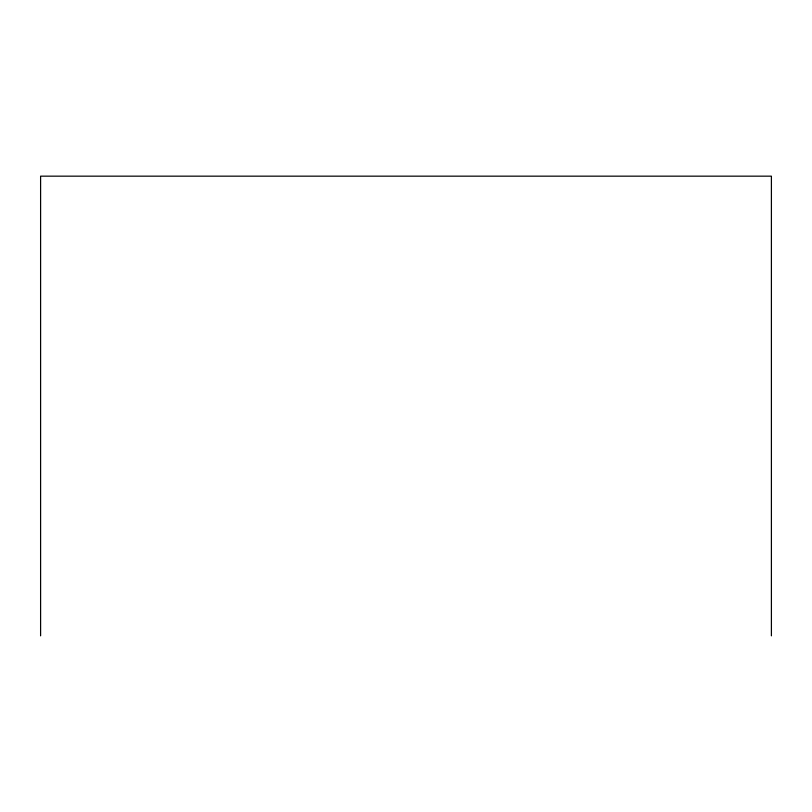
<?xml version="1.0" encoding="UTF-8"?>
<svg xmlns="http://www.w3.org/2000/svg" width="812" height="812" viewBox="0 0 812 812"><rect width="100%" height="100%" fill="white"/><g stroke="black" fill="none" stroke-linecap="round" stroke-linejoin="round"><path stroke-width="1.22" d="M771.4 635.837L771.4 176.163L40.6 176.163L40.6 635.837"/></g></svg>
